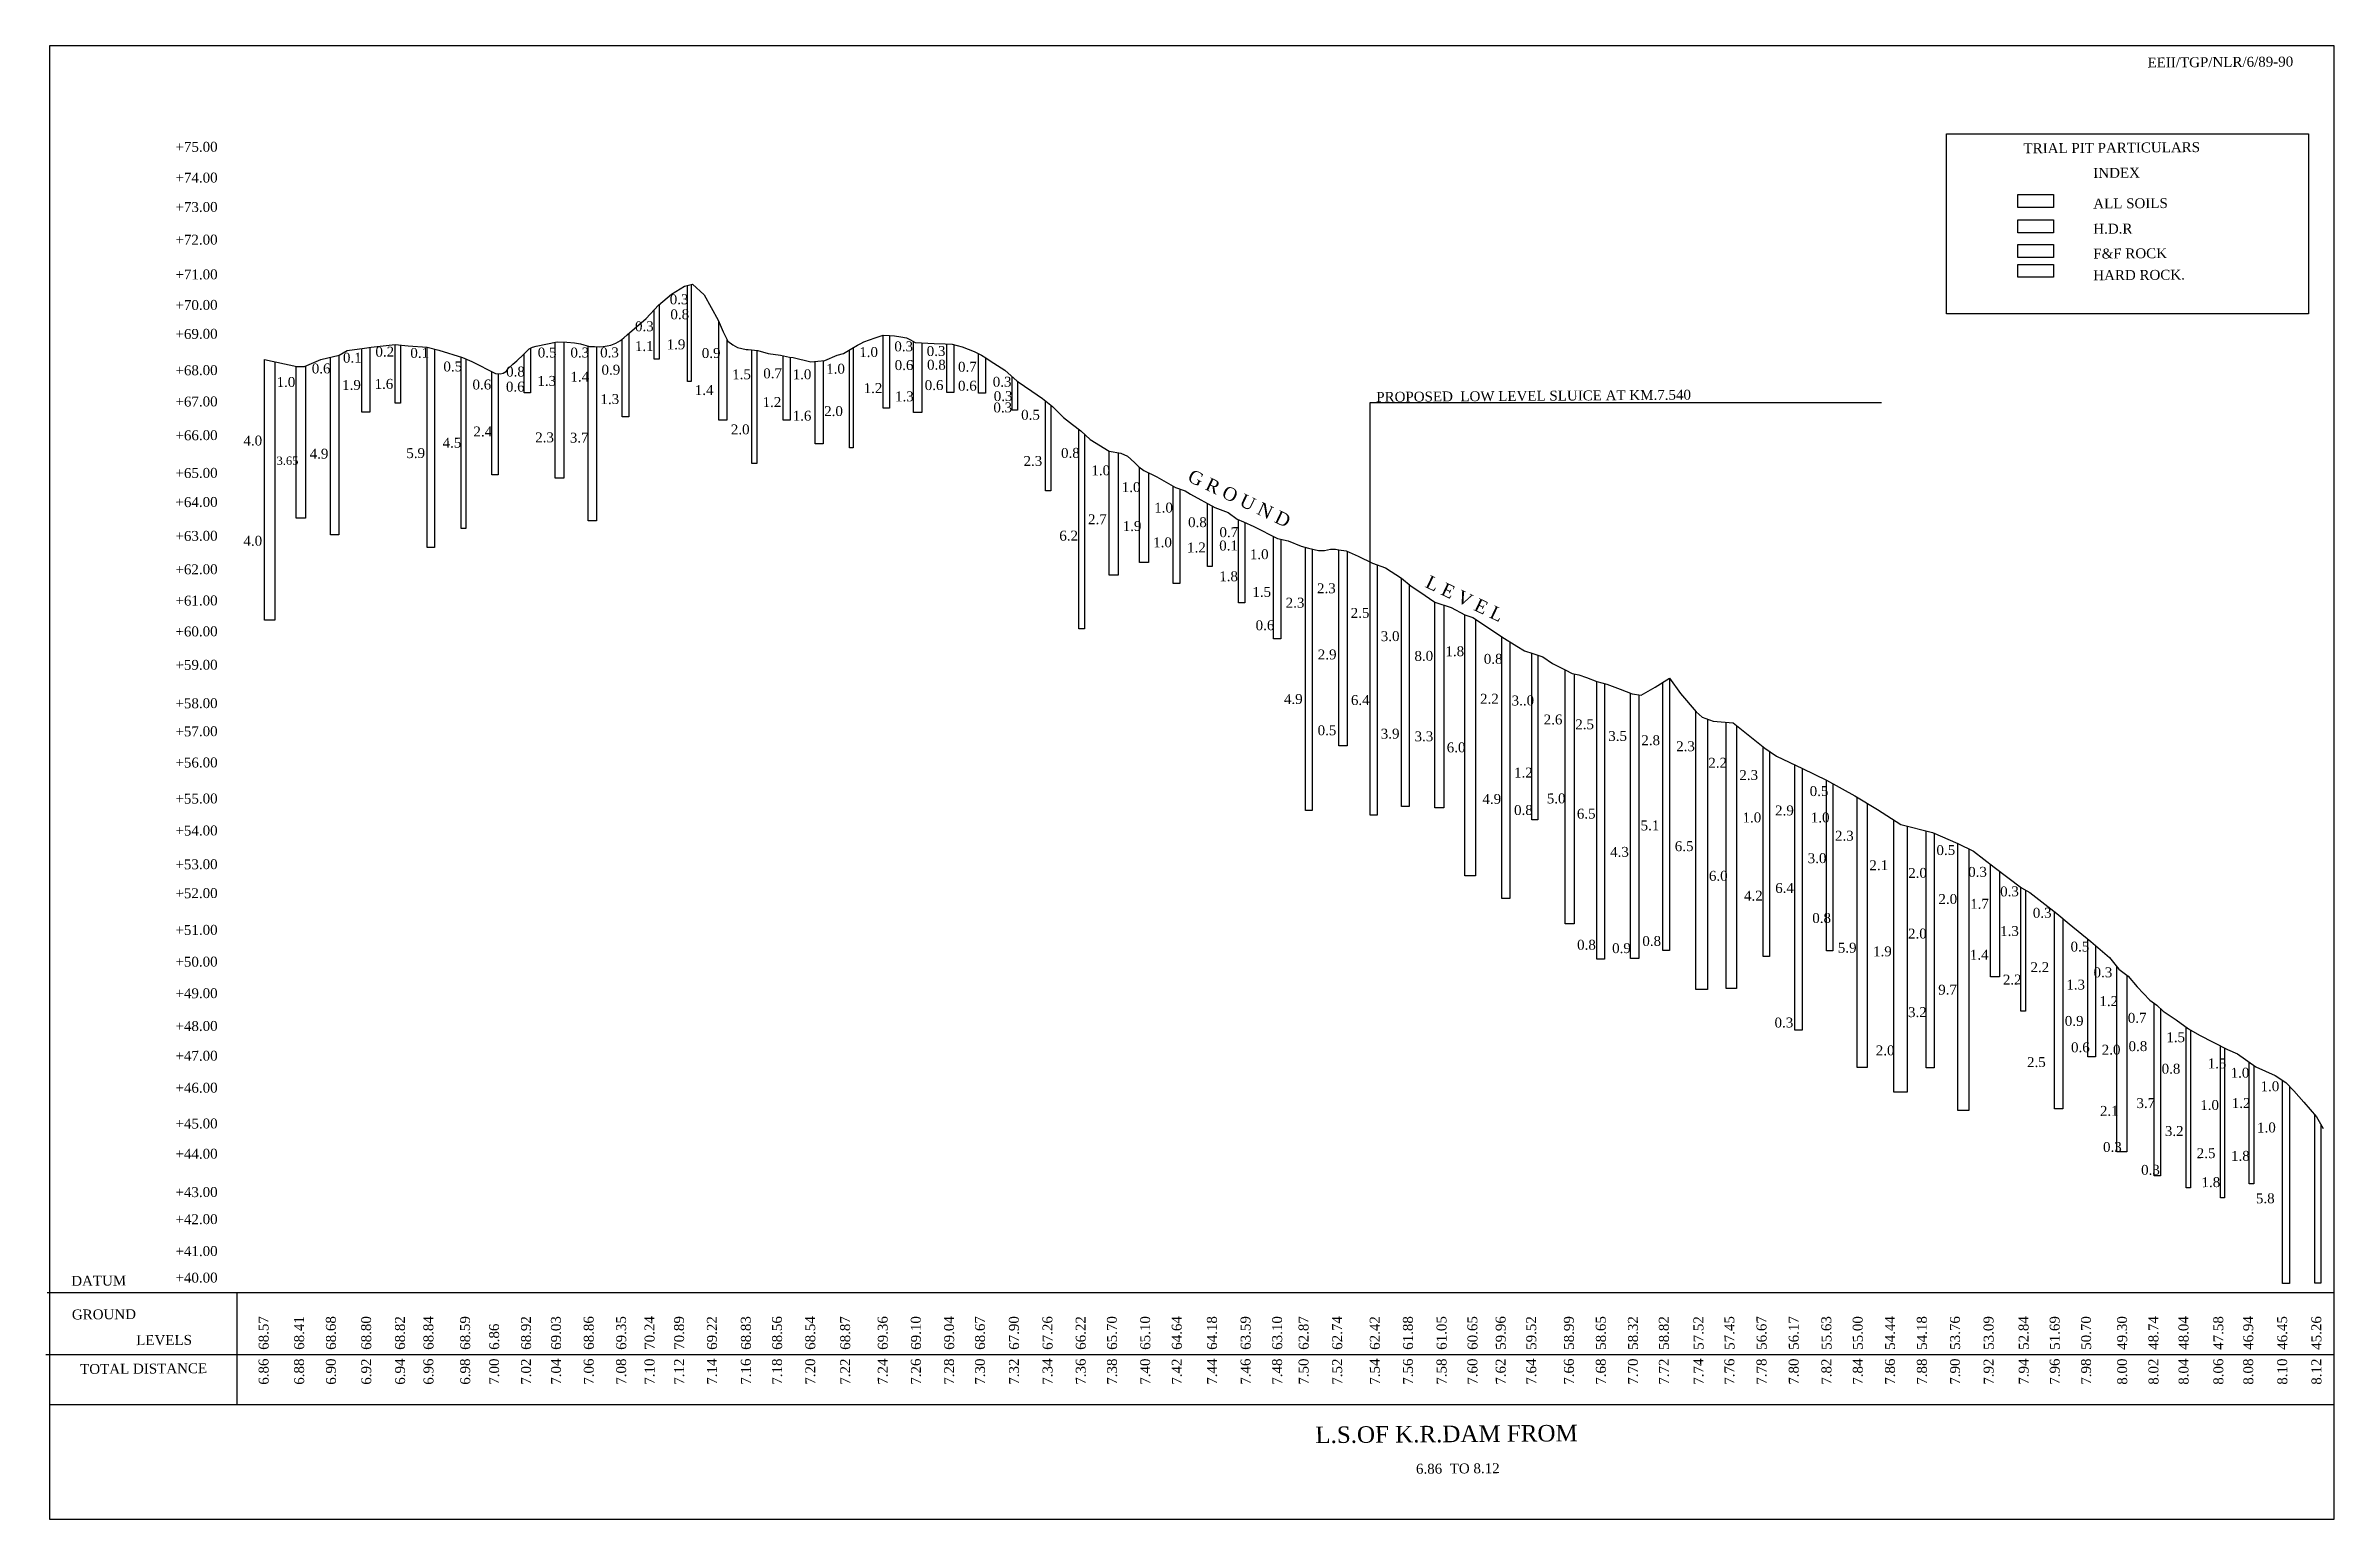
# Model space of a CAD drawing. Header units: millimetres. Extents: x 7 to 699, y 7 to 453.
import ezdxf

# ---------------------------------------------------------------- set-up
doc = ezdxf.new("R2010")
doc.units = ezdxf.units.MM
doc.header["$MEASUREMENT"] = 0
for name, color, linetype in [('DIM', 5, 'Continuous'), ('DWG. LINE', 1, 'Continuous'), ('TEXT', 7, 'Continuous')]:
    doc.layers.add(name, color=color, linetype=linetype)
doc.layers.add('TITLE', color=7, linetype='Continuous', lineweight=30)
doc.styles.get("Standard").update_dxf_attribs({"font": 'TIMES.TTF', "height": 1.3})
doc.dimstyles.get("Standard").update_dxf_attribs({"dimtxt": 1.3, "dimasz": 0.7, "dimexe": 0.18, "dimexo": 0.0625, "dimgap": 0.09, "dimtad": 0, "dimtih": 1, "dimtoh": 1, "dimdec": 1, "dimzin": 0, "dimdsep": 46, "dimtxsty": 'Standard', "dimcen": 0.09, "dimse1": 1, "dimse2": 1, "dimclrd": 5, "dimclre": 5, "dimclrt": 4, "dimadec": 0, "dimazin": 0, "dimtfac": 1, "dimtdec": 1, "dimtofl": 0, "dimtmove": 0, "dimatfit": 3, "dimfxl": 1, "dimtolj": 1, "dimtzin": 0, "dimarcsym": 0})

msp = doc.modelspace()

# ---------------------------------------------------------------- linework, layer by layer
at = {"layer": 'DIM', "lineweight": -2}
msp.add_lwpolyline([(406.99, 344.84), (561.6, 344.84)], dxfattribs=at)
at = {"layer": 'DWG. LINE', "lineweight": -2}
for points in [[(602.86, 407.7), (613.63, 407.7), (613.63, 403.79), (602.86, 403.79)], [(602.86, 400.06), (613.63, 400.06), (613.63, 396.15), (602.86, 396.15)], [(602.86, 392.61), (613.63, 392.61), (613.63, 388.7), (602.86, 388.7)], [(602.86, 386.6), (613.63, 386.6), (613.63, 382.69), (602.86, 382.69)]]:
    msp.add_lwpolyline(points, close=True, dxfattribs=at)
for points in [[(72.69, 357.83), (82.43, 355.73), (84.76, 355.73), (89.76, 357.81), (95.25, 359.09), (97.68, 360.53), (102.89, 361.29), (104.92, 361.58), (112.2, 362.37), (116.11, 361.93), (121.85, 361.53), (125.41, 360.64), (132.58, 358.4), (135.39, 357.22), (142.57, 353.55), (143.92, 353.52), (144.86, 353.65), (145.83, 354.28), (146.39, 355.07), (147.74, 356.36), (149.02, 357.4), (151, 359.34), (152.73, 361.07), (153.77, 361.52), (154.88, 361.9), (161.18, 363.12), (164.12, 363.09), (166.41, 362.81), (168.29, 362.53), (170.96, 361.74), (172.48, 361.7), (173.9, 361.67), (175.12, 361.77), (176.33, 361.91), (177.37, 362.15), (178.93, 362.71), (180.35, 363.61), (181.36, 364.37), (182.4, 365.23), (188.11, 370.2), (191.85, 374.25), (195.78, 377.63), (199.73, 379.99), (202.12, 380.61), (205.63, 377.42), (209.9, 369.69), (211.4, 366.2), (212.8, 363.34), (214.33, 362.27), (215.73, 361.49), (218.33, 360.83), (218.98, 360.86), (221.84, 360.49), (224.96, 359.65), (228.69, 359.12), (231.45, 358.5), (232.57, 358.41), (237.84, 357.16), (242.11, 357.52), (245.82, 359.17), (247.81, 359.62), (250.28, 361.13), (252.02, 362.14), (252.98, 362.69), (253.89, 363.16), (257.3, 364.42), (259.75, 365.14), (261.64, 365.07), (263.22, 364.95), (265.13, 364.69), (266.78, 364.4), (267.98, 363.78), (269.39, 362.94), (275.18, 362.62), (278.46, 362.55), (280.6, 362.43), (283.66, 361.62), (287.28, 360.21), (289.5, 359.08), (290.84, 358.29), (292.06, 357.43), (296.51, 354.62), (300.32, 351.29), (304.75, 348.19), (307.89, 345.97), (310.93, 343.6), (314.29, 340.28), (316.97, 338.15), (319.48, 336.22), (322.33, 333.61), (328.04, 330.13), (331.66, 329.53), (333.6, 328.6), (335.71, 326.68), (337.05, 325.37), (338.58, 324.29), (342.49, 322.34), (348.19, 319.11), (351.07, 318.08), (352.72, 317.05), (359.99, 313.06), (364.04, 311.51), (366.82, 309.5), (368.66, 308.71), (371.87, 307.3), (378.99, 303.67), (382.22, 302.96), (386.15, 301.33), (388.35, 300.73), (391.37, 300.09), (393.24, 300.04), (395.01, 300.44), (396.54, 300.44), (397.52, 300.23), (399.7, 299.97), (403.35, 298.29), (407.75, 296.16), (411.64, 294.82), (416.46, 291.67), (419.45, 289.26), (422, 287.5), (426.59, 284.4), (431.49, 282.78), (435.67, 280.62), (438.01, 279.75), (442.23, 277.09), (446.83, 273.91), (451.34, 271.14), (453.63, 269.69), (456.16, 268.91), (459.19, 267.92), (462.17, 265.82), (465.93, 263.93), (468.09, 262.87), (470.08, 262.42), (472.42, 261.61), (475.58, 260.41), (478.61, 259.56), (482.62, 258.13), (486.24, 256.68), (488.91, 256.32), (493.14, 258.74), (497.48, 261.39), (500.79, 256.8), (505.57, 251.28), (507.43, 249.6), (510.73, 248.46), (516.72, 247.92), (526.32, 240.22), (529.88, 237.82), (537.76, 234.12), (545.03, 230.56), (553.53, 225.84), (560.44, 221.67), (567.45, 217.15), (577.03, 214.73), (584.74, 211.44), (589.42, 209.06), (595.71, 204.3), (603.95, 198.02), (606.43, 196.54), (614.63, 190.22), (618.32, 187.12), (624.94, 181.77), (630.6, 176.89), (633.39, 173.43), (636.19, 171.29), (638.88, 168.04), (642.71, 163.99), (644.88, 162.49), (646.74, 160.72), (650.74, 158.11), (654.42, 155.37), (657.73, 153.44), (666.28, 149.12), (669.23, 147.82), (674.81, 143.81), (680.68, 141.26), (683.86, 139.09), (686.24, 136.62), (689.36, 133.18), (693.18, 128.73), (695.14, 125.17)], [(192.07, 374.44), (192.07, 357.89), (190.51, 357.89), (190.51, 372.8)], [(201.72, 380.51), (201.72, 351.17), (200.64, 351.17), (200.64, 380.23)], [(212.49, 363.97), (212.49, 339.48), (210.08, 339.48), (210.08, 369.26)], [(104.55, 361.53), (104.55, 341.87), (102.17, 341.87), (102.17, 361.18)], [(113.77, 362.19), (113.77, 344.61), (112.2, 344.61), (112.2, 362.37)], [(124.05, 360.98), (124.05, 300.92), (121.85, 300.92), (121.85, 361.53)], [(153.1, 361.23), (153.1, 347.75), (151.23, 347.75), (151.23, 359.56)], [(163.23, 363.1), (163.23, 321.93), (160.55, 321.93), (160.55, 363)], [(173.09, 361.69), (173.09, 309.05), (170.56, 309.05), (170.56, 361.85)], [(182.85, 365.63), (182.85, 340.44), (180.86, 340.44), (180.86, 363.99)], [(221.58, 360.52), (221.58, 326.32), (220.05, 326.32), (220.05, 360.72)], [(250.68, 361.36), (250.68, 331.12), (249.55, 331.12), (249.55, 360.69)], [(261.69, 365.07), (261.69, 343.11), (259.75, 343.11), (259.75, 365.14)], [(271.41, 362.83), (271.41, 341.83), (268.96, 341.83), (268.96, 363.2)], [(281.13, 362.29), (281.13, 347.84), (278.97, 347.84), (278.97, 362.52)], [(75.8, 357.16), (75.8, 278.94), (72.69, 278.94), (72.69, 357.83)], [(85.08, 355.86), (85.08, 309.79), (82.22, 309.79), (82.22, 355.77)], [(95.12, 359.06), (95.12, 304.82), (92.68, 304.82), (92.68, 358.49)], [(133.61, 357.97), (133.61, 306.7), (132.2, 306.7), (132.2, 358.52)], [(143.34, 353.53), (143.34, 322.96), (141.41, 322.96), (141.41, 354.14)], [(231.66, 358.48), (231.66, 339.45), (229.56, 339.45), (229.56, 358.93)], [(241.64, 357.48), (241.64, 332.26), (239.17, 332.26), (239.17, 357.27)], [(290.65, 358.41), (290.65, 347.6), (288.57, 347.6), (288.57, 359.55)], [(300.36, 351.26), (300.36, 342.45), (298.72, 342.45), (298.72, 352.69)], [(310.47, 343.96), (310.47, 318.09), (308.82, 318.09), (308.82, 345.24)], [(320.67, 335.13), (320.67, 276.37), (318.91, 276.37), (318.91, 336.66)], [(330.76, 329.68), (330.76, 292.62), (328.04, 292.62), (328.04, 330.13)], [(339.99, 323.59), (339.99, 296.45), (337.22, 296.45), (337.22, 325.24)], [(349.46, 318.66), (349.46, 290.03), (347.42, 290.03), (347.42, 319.55)], [(359.28, 313.45), (359.28, 295.19), (357.8, 295.19), (357.8, 314.26)], [(369.06, 308.53), (369.06, 284.19), (367.2, 284.19), (367.2, 309.33)], [(380.01, 303.45), (380.01, 273.37), (377.78, 273.37), (377.78, 304.29)], [(389.49, 300.49), (389.49, 221.35), (387.5, 221.35), (387.5, 300.96)], [(400.03, 299.81), (400.03, 240.99), (397.52, 240.99), (397.52, 300.23)], [(409.14, 295.68), (409.14, 219.94), (406.99, 219.94), (406.99, 296.53)], [(418.76, 289.82), (418.76, 222.63), (416.46, 222.63), (416.46, 291.67)], [(429.29, 283.51), (429.29, 222.2), (426.59, 222.2), (426.59, 284.4)], [(438.89, 279.19), (438.89, 201.67), (435.67, 201.67), (435.67, 280.62)], [(449.22, 272.44), (449.22, 194.75), (446.83, 194.75), (446.83, 273.91)], [(457.73, 268.4), (457.73, 218.59), (455.84, 218.59), (455.84, 269.01)], [(468.69, 262.74), (468.69, 187.12), (465.93, 187.12), (465.93, 263.93)], [(477.84, 259.78), (477.84, 176.41), (475.58, 176.41), (475.58, 260.41)], [(488.26, 256.41), (488.26, 176.6), (485.69, 176.6), (485.69, 256.9)], [(497.48, 261.39), (497.48, 179.09), (495.45, 179.09), (495.45, 260.16)], [(509.02, 249.05), (509.02, 167.2), (505.45, 167.2), (505.45, 251.43)], [(517.74, 247.09), (517.74, 167.57), (514.61, 167.57), (514.61, 248.11)], [(527.71, 239.28), (527.71, 177.22), (525.86, 177.22), (525.86, 240.58)], [(537.62, 234.19), (537.62, 154.9), (535.36, 154.9), (535.36, 235.25)], [(546.88, 229.54), (546.88, 178.96), (545.03, 178.96), (545.03, 230.56)], [(557.27, 223.58), (557.27, 143.69), (554.23, 143.69), (554.23, 225.41)], [(569.4, 216.65), (569.4, 136.18), (565.32, 136.18), (565.32, 218.52)], [(577.5, 214.53), (577.5, 143.53), (575.07, 143.53), (575.07, 215.22)], [(588.04, 209.77), (588.04, 130.67), (584.74, 130.67), (584.74, 211.44)], [(597.34, 203.05), (597.34, 171.06), (594.53, 171.06), (594.53, 205.19)], [(605.2, 197.27), (605.2, 160.73), (603.76, 160.73), (603.76, 198.16)], [(616.46, 188.69), (616.46, 131.11), (613.93, 131.11), (613.93, 190.76)], [(626.3, 180.59), (626.3, 146.87), (624.05, 146.87), (624.05, 182.49)], [(635.82, 171.57), (635.82, 118.15), (632.76, 118.15), (632.76, 174.21)], [(645.99, 161.43), (645.99, 110.86), (644.06, 110.86), (644.06, 163.05)], [(655.09, 154.98), (655.09, 107.24), (653.69, 107.24), (653.69, 155.92)], [(665.33, 149.6), (665.33, 104.22), (664.11, 104.22), (664.11, 150.21)], [(674.24, 144.21), (674.24, 108.51), (672.82, 108.51), (672.82, 145.24)], [(685, 137.91), (685, 78.34), (682.9, 78.34), (682.9, 139.75)], [(694.49, 126.36), (694.49, 78.39), (692.68, 78.39), (692.68, 129.31)], [(6.99, 75.57), (698.5, 75.57)], [(64.41, 41.76), (64.41, 75.57)], [(6.56, 56.82), (698.5, 56.82)], [(7.72, 41.76), (698.5, 41.76)]]:
    msp.add_lwpolyline(points, dxfattribs=at)
at = {"layer": 'TITLE', "lineweight": 30}
for points in [[(698.5, 7), (698.5, 56.82), (698.5, 75.57), (698.5, 452.72), (7.72, 452.72), (7.72, 7)], [(581.3, 426.09), (690.68, 426.09), (690.68, 371.62), (581.3, 371.62)]]:
    msp.add_lwpolyline(points, close=True, dxfattribs=at)

# ---------------------------------------------------------------- texts
at = {"layer": 'TEXT', "lineweight": -2}
for s, height, rotation, p in [('EEII/TGP/NLR/6/89-90', 3, 0.40626, (642.06, 446.14)), ('+75.00', 3, 0.40626, (45.78, 420.59)), ('TRIAL PIT PARTICULARS', 3, 0.40626, (604.57, 420.19)), ('INDEX', 3, 0.40626, (625.66, 412.74)), ('+74.00', 3, 0.40626, (45.78, 411.27)), ('+73.00', 3, 0.40626, (45.78, 402.39)), ('ALL SOILS', 3, 0.40626, (625.66, 403.48)), ('+72.00', 3, 0.40626, (45.78, 392.51)), ('H.D.R', 3, 0.40626, (625.66, 395.85)), ('F&F ROCK', 3, 0.40626, (625.66, 388.34)), ('+71.00', 3, 0.40626, (45.78, 382)), ('HARD ROCK.', 3, 0.40626, (625.66, 381.79)), ('+70.00', 3, 0.40626, (45.78, 372.76)), ('0.3', 3, 0.40626, (195.23, 374.51)), ('+69.00', 3, 0.40626, (45.78, 364.02)), ('0.3', 3, 0.40626, (184.72, 366.34)), ('0.8', 3, 0.40626, (195.43, 369.97)), ('0.1', 3, 0.40626, (96.42, 356.86)), ('0.2', 3, 0.40626, (106.24, 358.66)), ('0.1', 3, 0.40626, (116.79, 358.29)), ('0.5', 3, 0.40626, (155.32, 358.41)), ('0.3', 3, 0.40626, (165.2, 358.41)), ('0.3', 3, 0.40626, (174.19, 358.44)), ('1.1', 3, 0.40626, (184.7, 360.36)), ('1.9', 3, 0.40626, (194.29, 360.86)), ('0.9', 3, 0.40626, (204.92, 358.26)), ('1.0', 3, 0.40626, (252.53, 358.55)), ('0.3', 3, 0.40626, (263.14, 360.27)), ('0.3', 3, 0.40626, (272.93, 358.86)), ('+68.00', 3, 0.40626, (45.78, 353.03)), ('0.6', 3, 0.40626, (87, 353.59)), ('0.5', 3, 0.40626, (126.8, 354.19)), ('0.8', 3, 0.40626, (145.76, 352.64)), ('1.4', 3, 0.40626, (165.2, 351.1)), ('0.9', 3, 0.40626, (174.6, 353.2)), ('1.5', 3, 0.40626, (214.11, 351.81)), ('0.7', 3, 0.40626, (223.51, 352.11)), ('1.0', 3, 0.40626, (232.39, 351.81)), ('1.0', 3, 0.40626, (242.53, 353.51)), ('0.6', 3, 0.40626, (263.24, 354.62)), ('0.8', 3, 0.40626, (273.03, 354.72)), ('0.7', 3, 0.40626, (282.39, 354.11)), ('+67.00', 3, 0.40626, (45.78, 343.56)), ('1.0', 3, 0.40626, (76.35, 349.49)), ('1.9', 3, 0.40626, (96.17, 348.59)), ('1.6', 3, 0.40626, (105.98, 348.92)), ('0.6', 3, 0.40626, (135.6, 348.73)), ('0.6', 3, 0.40626, (145.7, 348.09)), ('1.3', 3, 0.40626, (155.19, 349.82)), ('1.3', 3, 0.40626, (174.29, 344.32)), ('1.4', 3, 0.40626, (202.8, 347.06)), ('1.2', 3, 0.40626, (223.3, 343.43)), ('1.2', 3, 0.40626, (253.85, 347.65)), ('1.3', 3, 0.40626, (263.34, 345.13)), ('0.6', 3, 0.40626, (272.33, 348.56)), ('0.6', 3, 0.40626, (282.39, 348.36)), ('0.3', 3, 0.40626, (292.9, 349.57)), ('0.3', 3, 0.40626, (293.2, 345.23)), ('PROPOSED  LOW LEVEL SLUICE AT KM.7.540', 3, 0.40626, (408.86, 345)), ('1.6', 3, 0.40626, (232.39, 339.29)), ('2.0', 3, 0.40626, (241.93, 340.69)), ('0.3', 3, 0.40626, (293.1, 341.8)), ('0.5', 3, 0.40626, (301.48, 339.58)), ('+66.00', 3, 0.40626, (45.78, 333.36)), ('4.0', 3, 0.40626, (66.33, 331.77)), ('4.5', 3, 0.40626, (126.55, 331.13)), ('2.4', 3, 0.40626, (135.88, 334.53)), ('2.3', 3, 0.40626, (154.55, 332.74)), ('3.7', 3, 0.40626, (165.03, 332.67)), ('2.0', 3, 0.40626, (213.71, 335.16)), ('3.65', 2.5, 0.40626, (76.35, 325.94)), ('4.9', 3, 0.40626, (86.36, 327.8)), ('5.9', 3, 0.40626, (115.58, 327.99)), ('2.3', 3, 0.40626, (302.2, 325.61)), ('0.8', 3, 0.40626, (313.54, 328.04)), ('1.0', 3, 0.40626, (322.72, 322.76)), ('+65.00', 3, 0.40626, (45.78, 321.95)), ('1.0', 3, 0.40626, (331.9, 317.7)), ('G R O U N D', 4, 334.66, (351.51, 321.15)), ('+64.00', 3, 0.40626, (45.78, 313.15)), ('1.0', 3, 0.40626, (341.72, 311.49)), ('+63.00', 3, 0.40626, (45.78, 302.92)), ('4.0', 3, 0.40626, (66.33, 301.46)), ('6.2', 3, 0.40626, (313.02, 303.02)), ('2.7', 3, 0.40626, (321.7, 307.97)), ('1.9', 3, 0.40626, (332.19, 305.92)), ('0.8', 3, 0.40626, (351.95, 307.09)), ('0.7', 3, 0.40626, (361.44, 304.07)), ('1.0', 3, 0.40626, (341.4, 300.99)), ('1.2', 3, 0.40626, (351.67, 299.43)), ('0.1', 3, 0.40626, (361.38, 300.04)), ('1.0', 3, 0.40626, (370.64, 297.39)), ('+62.00', 3, 0.40626, (45.78, 292.8)), ('1.8', 3, 0.40626, (361.38, 290.72)), ('L E V E L', 4, 334.66, (423.36, 289.09)), ('+61.00', 3, 0.40626, (45.78, 283.36)), ('1.5', 3, 0.40626, (371.39, 285.99)), ('2.3', 3, 0.40626, (381.47, 282.74)), ('2.3', 3, 0.40626, (390.94, 287.09)), ('+60.00', 3, 0.40626, (45.78, 274.02)), ('0.6', 3, 0.40626, (372.38, 275.91)), ('2.5', 3, 0.40626, (401.13, 279.66)), ('2.9', 3, 0.40626, (391.18, 267.08)), ('3.0', 3, 0.40626, (410.22, 272.62)), ('1.8', 3, 0.40626, (429.76, 268.04)), ('+59.00', 3, 0.40626, (45.78, 263.91)), ('8.0', 3, 0.40626, (420.4, 266.64)), ('0.8', 3, 0.40626, (441.38, 265.75)), ('4.9', 3, 0.40626, (380.94, 253.6)), ('6.4', 3, 0.40626, (401.19, 253.29)), ('2.2', 3, 0.40626, (440.24, 253.68)), ('3..0', 3, 0.40626, (449.79, 253.16)), ('+58.00', 3, 0.40626, (45.78, 252.29)), ('2.6', 3, 0.40626, (459.48, 247.41)), ('+57.00', 3, 0.40626, (45.78, 243.8)), ('0.5', 3, 0.40626, (391.13, 244.14)), ('3.9', 3, 0.40626, (410.22, 243.12)), ('3.3', 3, 0.40626, (420.44, 242.32)), ('2.5', 3, 0.40626, (469.03, 245.94)), ('3.5', 3, 0.40626, (479.01, 242.42)), ('2.8', 3, 0.40626, (489, 241.13)), ('2.3', 3, 0.40626, (499.54, 239.31)), ('+56.00', 3, 0.40626, (45.78, 234.36)), ('6.0', 3, 0.40626, (430.17, 238.97)), ('2.2', 3, 0.40626, (509.26, 234.32)), ('1.2', 3, 0.40626, (450.52, 231.34)), ('2.3', 3, 0.40626, (518.65, 230.6)), ('0.5', 3, 0.40626, (539.91, 225.76)), ('+55.00', 3, 0.40626, (45.78, 223.45)), ('4.9', 3, 0.40626, (440.95, 223.37)), ('0.8', 3, 0.40626, (450.52, 220.02)), ('5.0', 3, 0.40626, (460.41, 223.53)), ('6.5', 3, 0.40626, (469.5, 218.91)), ('2.9', 3, 0.40626, (529.45, 219.89)), ('+54.00', 3, 0.40626, (45.78, 213.78)), ('5.1', 3, 0.40626, (488.79, 215.37)), ('1.0', 3, 0.40626, (519.6, 217.77)), ('1.0', 3, 0.40626, (540.25, 217.77)), ('2.3', 3, 0.40626, (547.56, 212.25)), ('4.3', 3, 0.40626, (479.58, 207.35)), ('6.5', 3, 0.40626, (499.12, 209.09)), ('3.0', 3, 0.40626, (539.31, 205.45)), ('0.5', 3, 0.40626, (578.24, 207.91)), ('+53.00', 3, 0.40626, (45.78, 203.58)), ('6.0', 3, 0.40626, (509.44, 200.12)), ('2.1', 3, 0.40626, (557.96, 203.32)), ('2.0', 3, 0.40626, (569.7, 200.99)), ('0.3', 3, 0.40626, (587.84, 201.31)), ('+52.00', 3, 0.40626, (45.78, 194.84)), ('4.2', 3, 0.40626, (520.03, 194.1)), ('6.4', 3, 0.40626, (529.48, 196.45)), ('2.0', 3, 0.40626, (578.84, 193.11)), ('1.7', 3, 0.40626, (588.44, 191.65)), ('0.3', 3, 0.40626, (597.5, 195.41)), ('+51.00', 3, 0.40626, (45.78, 183.72)), ('0.8', 3, 0.40626, (540.69, 187.36)), ('0.3', 3, 0.40626, (607.38, 188.94)), ('0.8', 3, 0.40626, (469.58, 179.27)), ('0.9', 3, 0.40626, (480.17, 178.24)), ('0.8', 3, 0.40626, (489.31, 180.4)), ('5.9', 3, 0.40626, (548.41, 178.37)), ('1.9', 3, 0.40626, (559.07, 177.26)), ('2.0', 3, 0.40626, (569.64, 182.65)), ('1.3', 3, 0.40626, (597.5, 183.42)), ('0.5', 3, 0.40626, (618.79, 178.72)), ('+50.00', 3, 0.40626, (45.78, 174.11)), ('1.4', 3, 0.40626, (588.33, 176.25)), ('2.2', 3, 0.40626, (606.67, 172.49)), ('0.3', 3, 0.40626, (625.75, 170.92)), ('+49.00', 3, 0.40626, (45.78, 164.56)), ('9.7', 3, 0.40626, (578.78, 165.69)), ('2.2', 3, 0.40626, (598.32, 168.73)), ('1.3', 3, 0.40626, (617.5, 167.2)), ('3.2', 3, 0.40626, (569.64, 158.89)), ('0.9', 3, 0.40626, (617.04, 156.23)), ('1.2', 3, 0.40626, (627.51, 162.22)), ('0.7', 3, 0.40626, (636.1, 157.17)), ('+48.00', 3, 0.40626, (45.78, 154.65)), ('0.3', 3, 0.40626, (529.29, 155.74)), ('1.5', 3, 0.40626, (647.74, 151.29)), ('+47.00', 3, 0.40626, (45.78, 145.65)), ('2.0', 3, 0.40626, (559.9, 147.31)), ('2.5', 3, 0.40626, (605.63, 143.77)), ('0.6', 3, 0.40626, (618.93, 148.24)), ('2.0', 3, 0.40626, (628.22, 147.53)), ('0.8', 3, 0.40626, (636.33, 148.59)), ('1.5', 3, 0.40626, (660.24, 143.37)), ('+46.00', 3, 0.40626, (45.78, 135.98)), ('0.8', 3, 0.40626, (646.33, 141.77)), ('1.0', 3, 0.40626, (667.18, 140.55)), ('1.0', 3, 0.40626, (676.23, 136.44)), ('2.1', 3, 0.40626, (627.66, 129.03)), ('3.7', 3, 0.40626, (638.71, 131.38)), ('1.0', 3, 0.40626, (658, 130.79)), ('1.2', 3, 0.40626, (667.53, 131.38)), ('+45.00', 3, 0.40626, (45.78, 125.15)), ('3.2', 3, 0.40626, (647.3, 122.92)), ('1.0', 3, 0.40626, (675.18, 123.98)), ('+44.00', 3, 0.40626, (45.78, 116.01)), ('0.3', 3, 0.40626, (628.6, 118.1)), ('2.5', 3, 0.40626, (656.94, 116.22)), ('1.8', 3, 0.40626, (667.3, 115.4)), ('0.3', 3, 0.40626, (640.12, 111.17)), ('+43.00', 3, 0.40626, (45.78, 104.42)), ('1.8', 3, 0.40626, (658.38, 107.45)), ('5.8', 3, 0.40626, (674.84, 102.56)), ('+42.00', 3, 0.40626, (45.78, 96.21)), ('+41.00', 3, 0.40626, (45.78, 86.56)), ('DATUM', 3, 0.40626, (14.27, 77.61)), ('+40.00', 3, 0.40626, (45.78, 78.53)), ('GROUND', 3, 0.40626, (14.46, 67.43)), ('LEVELS', 3, 0.40626, (33.91, 59.66)), ('68.57', 3, 90.40626, (73.95, 58.26)), ('68.41', 3, 90.40626, (84.69, 58.26)), ('68.68', 3, 90.40626, (94.31, 58.26)), ('68.80', 3, 90.40626, (104.97, 58.26)), ('68.82', 3, 90.40626, (115.2, 58.26)), ('68.84', 3, 90.40626, (123.79, 58.26)), ('68.59', 3, 90.40626, (134.89, 58.26)), ('6.86', 3, 90.40626, (143.65, 58.26)), ('68.92', 3, 90.40626, (153.3, 58.26)), ('69.03', 3, 90.40626, (162.36, 58.26)), ('68.86', 3, 90.40626, (172.27, 58.26)), ('69.35', 3, 90.40626, (182.07, 58.26)), ('70.24', 3, 90.40626, (190.65, 58.26)), ('70.89', 3, 90.40626, (199.59, 58.26)), ('69.22', 3, 90.40626, (209.51, 58.26)), ('68.83', 3, 90.40626, (219.78, 58.26)), ('68.56', 3, 90.40626, (229.21, 58.26)), ('68.54', 3, 90.40626, (239.24, 58.26)), ('68.87', 3, 90.40626, (249.79, 58.26)), ('69.36', 3, 90.40626, (261.15, 58.26)), ('69.10', 3, 90.40626, (271.18, 58.26)), ('69.04', 3, 90.40626, (281.22, 58.26)), ('68.67', 3, 90.40626, (290.56, 58.26)), ('67.90', 3, 90.40626, (300.83, 58.26)), ('67.26', 3, 90.40626, (310.98, 58.26)), ('66.22', 3, 90.40626, (321.02, 58.26)), ('65.70', 3, 90.40626, (330.48, 58.26)), ('65.10', 3, 90.40626, (340.52, 58.26)), ('64.64', 3, 90.40626, (350.06, 58.26)), ('64.18', 3, 90.40626, (360.71, 58.26)), ('63.59', 3, 90.40626, (370.87, 58.26)), ('63.10', 3, 90.40626, (380.41, 58.26)), ('62.87', 3, 90.40626, (388.41, 58.26)), ('62.74', 3, 90.40626, (398.56, 58.26)), ('62.42', 3, 90.40626, (409.94, 58.26)), ('61.88', 3, 90.40626, (419.97, 58.26)), ('61.05', 3, 90.40626, (430.13, 58.26)), ('60.65', 3, 90.40626, (439.47, 58.26)), ('59.96', 3, 90.40626, (448.01, 58.26)), ('59.52', 3, 90.40626, (457.24, 58.26)), ('58.99', 3, 90.40626, (468.63, 58.26)), ('58.65', 3, 90.40626, (478.29, 58.26)), ('58.32', 3, 90.40626, (488, 58.26)), ('58.82', 3, 90.40626, (497.35, 58.26)), ('57.52', 3, 90.40626, (507.81, 58.26)), ('57.45', 3, 90.40626, (517.17, 58.26)), ('56.67', 3, 90.40626, (526.88, 58.26)), ('56.17', 3, 90.40626, (536.6, 58.26)), ('55.63', 3, 90.40626, (546.5, 58.26)), ('55.00', 3, 90.40626, (555.97, 58.26)), ('54.44', 3, 90.40626, (565.71, 58.26)), ('54.18', 3, 90.40626, (575.36, 58.26)), ('53.76', 3, 90.40626, (585.38, 58.26)), ('53.09', 3, 90.40626, (595.53, 58.26)), ('52.84', 3, 90.40626, (606.12, 58.26)), ('51.69', 3, 90.40626, (615.53, 58.26)), ('50.70', 3, 90.40626, (625, 58.26)), ('49.30', 3, 90.40626, (635.9, 58.26)), ('48.74', 3, 90.40626, (645.37, 58.26)), ('48.04', 3, 90.40626, (654.47, 58.26)), ('47.58', 3, 90.40626, (664.99, 58.26)), ('46.94', 3, 90.40626, (674.03, 58.26)), ('46.45', 3, 90.40626, (684.31, 58.26)), ('45.26', 3, 90.40626, (694.64, 58.26)), ('6.86', 3, 90.40626, (73.95, 47.7)), ('6.88', 3, 90.40626, (84.69, 47.7)), ('6.90', 3, 90.40626, (94.31, 47.7)), ('6.92', 3, 90.40626, (104.97, 47.7)), ('6.94', 3, 90.40626, (115.2, 47.7)), ('6.96', 3, 90.40626, (123.79, 47.7)), ('6.98', 3, 90.40626, (134.89, 47.7)), ('7.00', 3, 90.40626, (143.65, 47.7)), ('7.02', 3, 90.40626, (153.3, 47.7)), ('7.04', 3, 90.40626, (162.36, 47.7)), ('7.06', 3, 90.40626, (172.27, 47.7)), ('7.08', 3, 90.40626, (182.07, 47.7)), ('7.10', 3, 90.40626, (190.65, 47.7)), ('7.12', 3, 90.40626, (199.59, 47.7)), ('7.14', 3, 90.40626, (209.51, 47.7)), ('7.16', 3, 90.40626, (219.78, 47.7)), ('7.18', 3, 90.40626, (229.21, 47.7)), ('7.20', 3, 90.40626, (239.24, 47.7)), ('7.22', 3, 90.40626, (249.79, 47.7)), ('7.24', 3, 90.40626, (261.15, 47.7)), ('7.26', 3, 90.40626, (271.18, 47.7)), ('7.28', 3, 90.40626, (281.22, 47.7)), ('7.30', 3, 90.40626, (290.56, 47.7)), ('7.32', 3, 90.40626, (300.83, 47.7)), ('7.34', 3, 90.40626, (310.98, 47.7)), ('7.36', 3, 90.40626, (321.02, 47.7)), ('7.38', 3, 90.40626, (330.48, 47.7)), ('7.40', 3, 90.40626, (340.52, 47.7)), ('7.42', 3, 90.40626, (350.06, 47.7)), ('7.44', 3, 90.40626, (360.71, 47.7)), ('7.46', 3, 90.40626, (370.87, 47.7)), ('7.48', 3, 90.40626, (380.41, 47.7)), ('7.50', 3, 90.40626, (388.41, 47.7)), ('7.52', 3, 90.40626, (398.56, 47.7)), ('7.54', 3, 90.40626, (409.94, 47.7)), ('7.56', 3, 90.40626, (419.97, 47.7)), ('7.58', 3, 90.40626, (430.13, 47.7)), ('7.60', 3, 90.40626, (439.47, 47.7)), ('7.62', 3, 90.40626, (448.01, 47.7)), ('7.64', 3, 90.40626, (457.24, 47.7)), ('7.66', 3, 90.40626, (468.63, 47.7)), ('7.68', 3, 90.40626, (478.29, 47.7)), ('7.70', 3, 90.40626, (488, 47.7)), ('7.72', 3, 90.40626, (497.35, 47.7)), ('7.74', 3, 90.40626, (507.81, 47.7)), ('7.76', 3, 90.40626, (517.17, 47.7)), ('7.78', 3, 90.40626, (526.88, 47.7)), ('7.80', 3, 90.40626, (536.6, 47.7)), ('7.82', 3, 90.40626, (546.5, 47.7)), ('7.84', 3, 90.40626, (555.97, 47.7)), ('7.86', 3, 90.40626, (565.71, 47.7)), ('7.88', 3, 90.40626, (575.36, 47.7)), ('7.90', 3, 90.40626, (585.38, 47.7)), ('7.92', 3, 90.40626, (595.53, 47.7)), ('7.94', 3, 90.40626, (606.12, 47.7)), ('7.96', 3, 90.40626, (615.53, 47.7)), ('7.98', 3, 90.40626, (625, 47.7)), ('8.00', 3, 90.40626, (635.9, 47.7)), ('8.02', 3, 90.40626, (645.37, 47.7)), ('8.04', 3, 90.40626, (654.47, 47.7)), ('8.06', 3, 90.40626, (664.99, 47.7)), ('8.08', 3, 90.40626, (674.03, 47.7)), ('8.10', 3, 90.40626, (684.31, 47.7)), ('8.12', 3, 90.40626, (694.64, 47.7)), ('TOTAL DISTANCE', 3, 0.40626, (16.96, 50.93)), ('L.S.OF K.R.DAM FROM', 5, 0.40626, (390.45, 30.03)), ('6.86  TO 8.12', 3, 0.40626, (420.87, 20.77))]:
    msp.add_text(s, height=height, rotation=rotation, dxfattribs=at).set_placement(p)

# ---------------------------------------------------------------- leaders
at = {"layer": 'DIM', "lineweight": -2}
msp.add_leader([(406.99, 296.53), (406.99, 344.84)], dimstyle='Standard', override={"dimgap": 0.09, "dimtad": 0}, dxfattribs=at)

doc.saveas('drawing.dxf')
